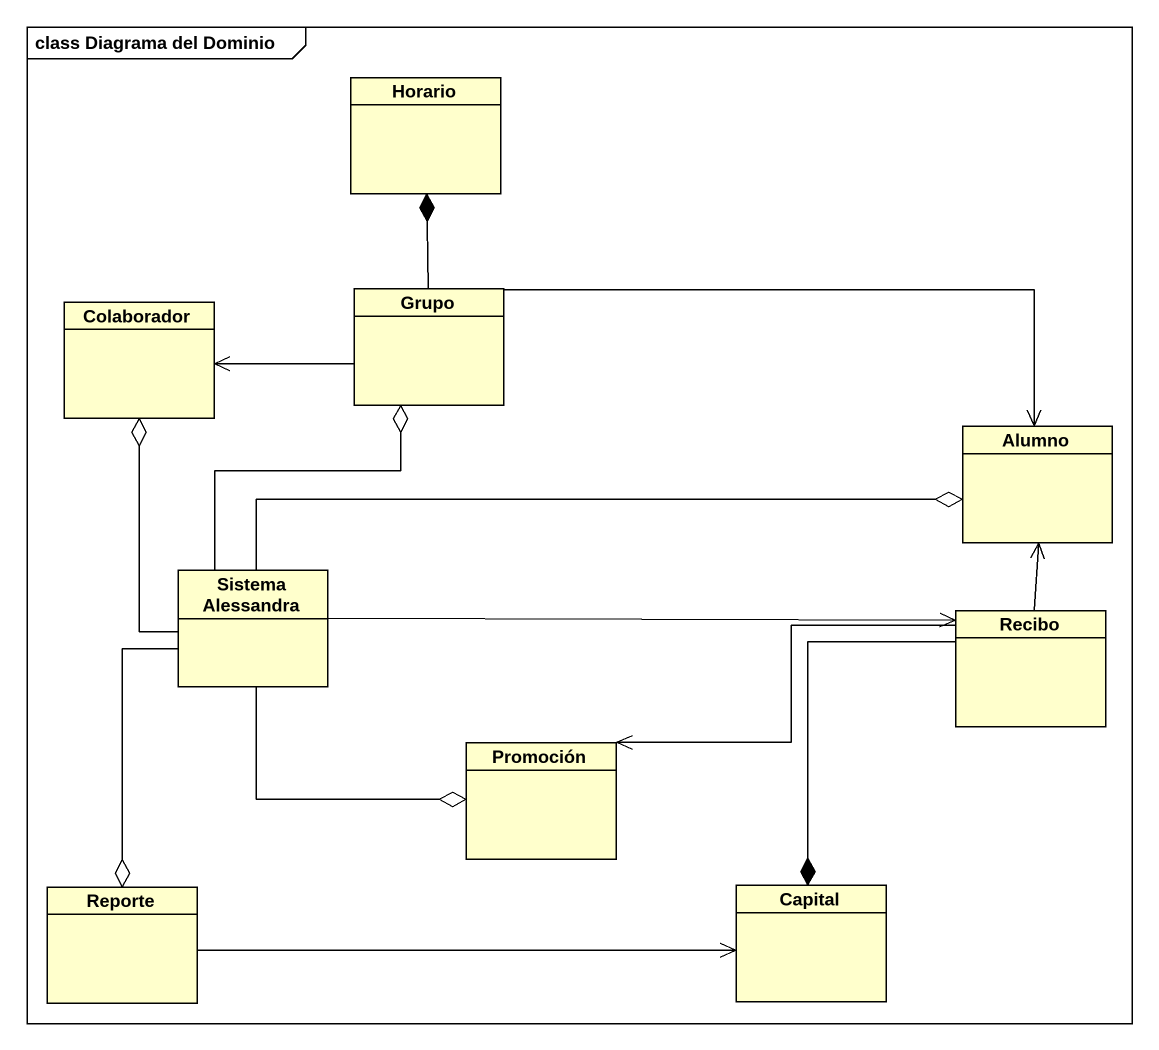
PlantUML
@startuml
mainframe class Diagrama del Dominio
hide circle
hide empty members
class Horario
class Colaborador
class Grupo
class Alumno
class "Sistema Alessandra" as Sistema_Alessandra
class Recibo
class Promoción
class Reporte
class Capital
Grupo -up-* Horario
Grupo -left-> Colaborador
Grupo -right-> Alumno
Sistema_Alessandra -up-o Colaborador
Sistema_Alessandra -up-o Grupo
Sistema_Alessandra -right-o Alumno
Sistema_Alessandra -right-> Recibo
Sistema_Alessandra -right-o Promoción
Sistema_Alessandra --o Reporte
Recibo -up-> Alumno
Recibo -left-> Promoción
Recibo --* Capital
Reporte -right-> Capital
@enduml
